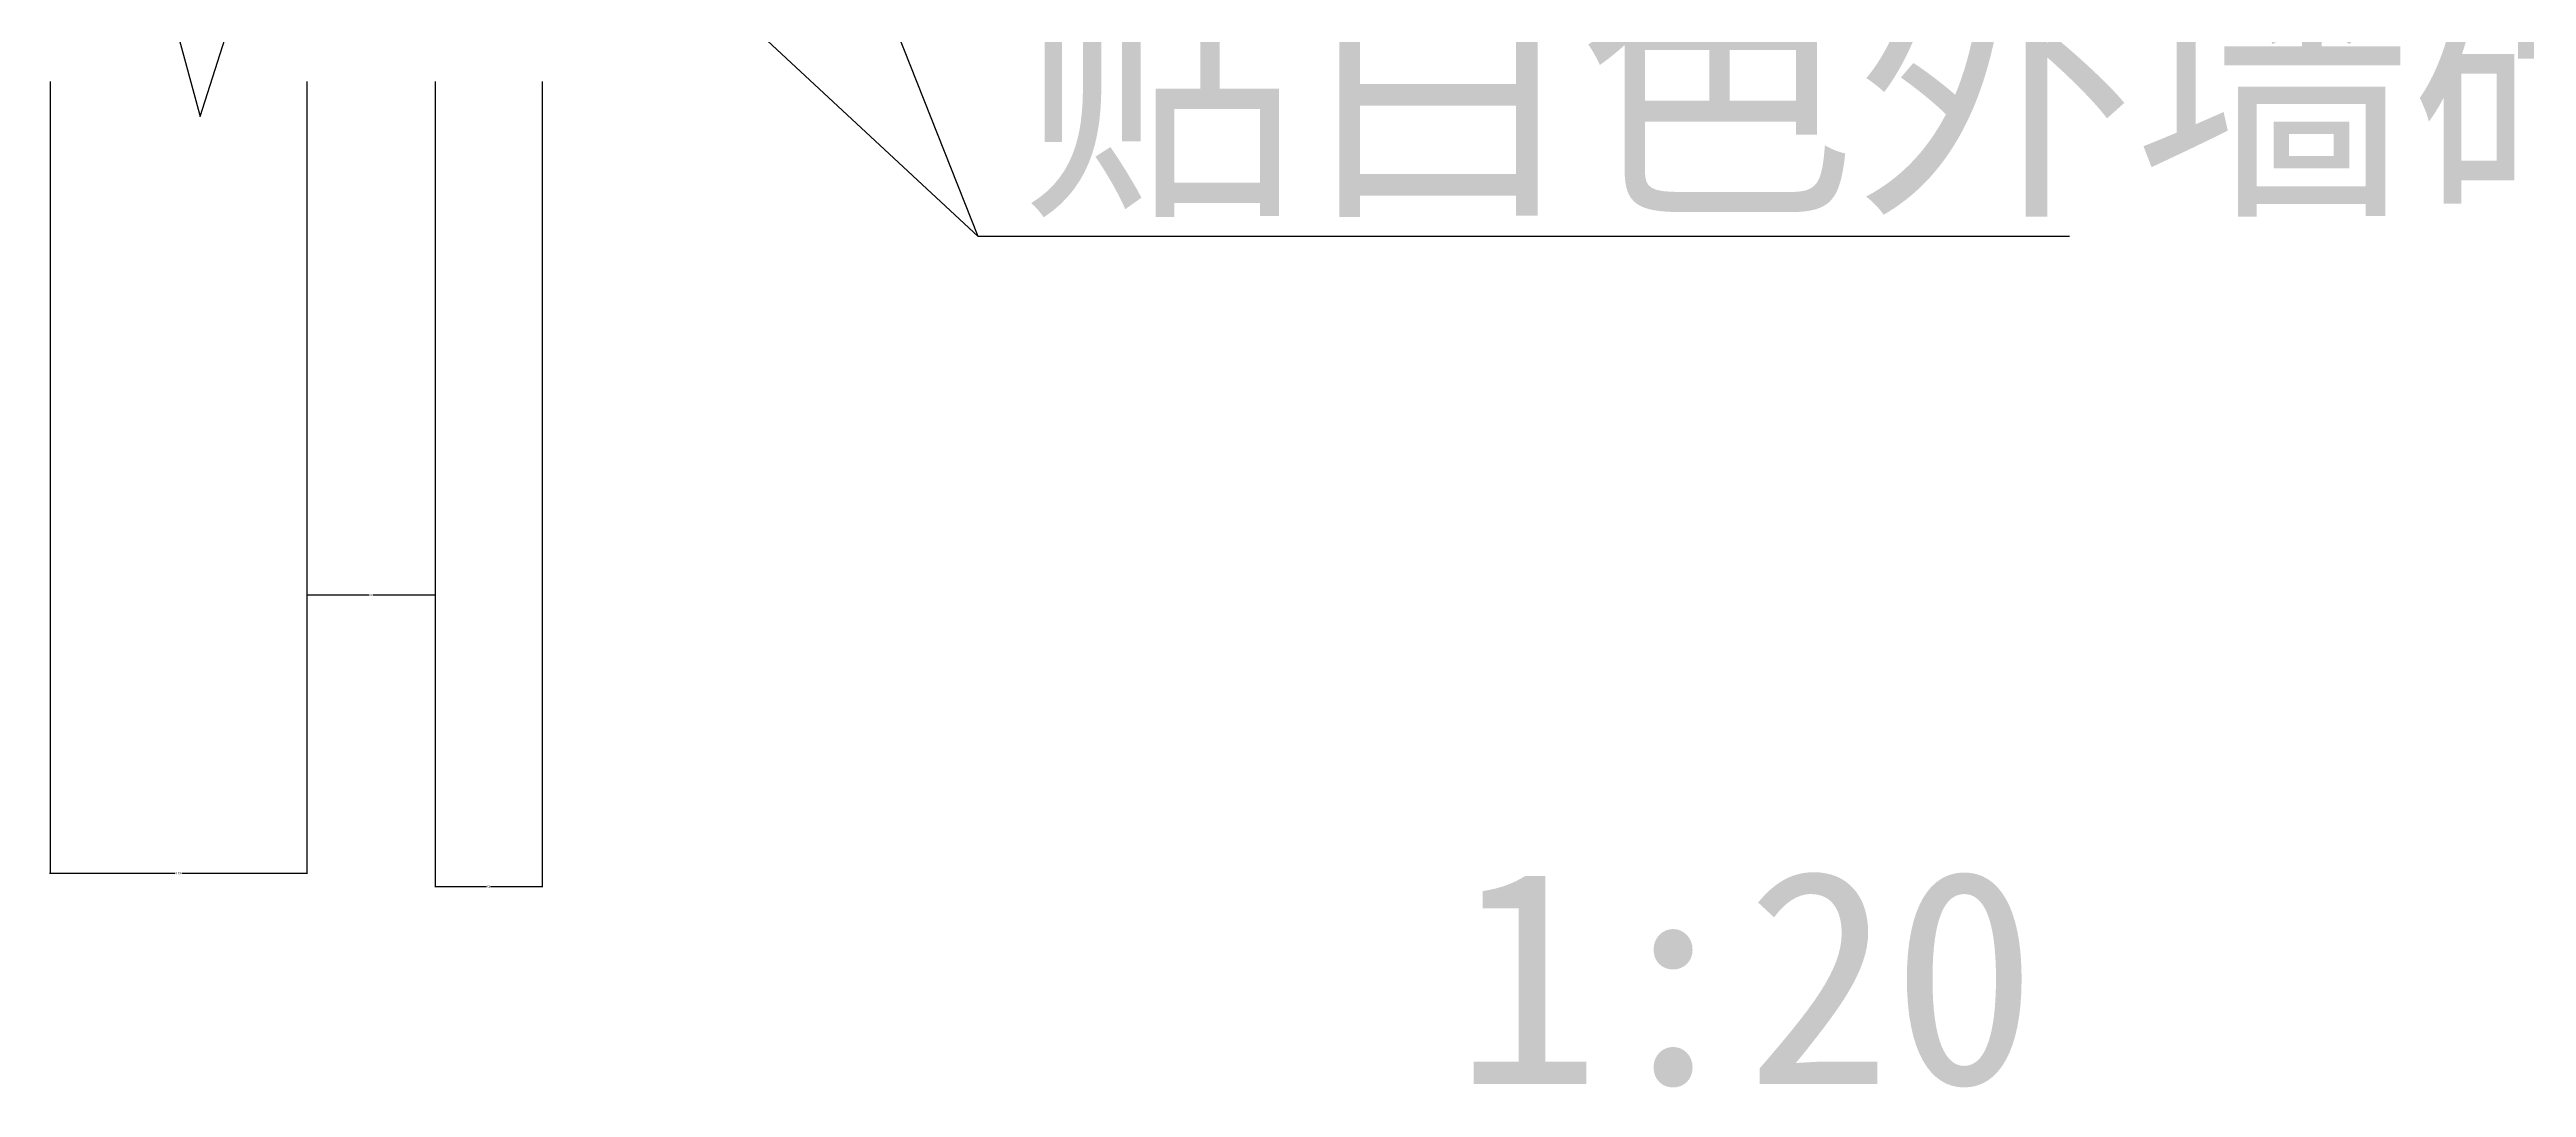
# Model space of a CAD drawing. Header units: metres. Extents: x -1989 to 898, y 1292 to 2567.
# Drawn here: x -1910 to -753, y 1302 to 1787 of the extents above; entities that cross this region are included whole.
import ezdxf

# ---------------------------------------------------------------- set-up
doc = ezdxf.new("R2010")
doc.units = ezdxf.units.M
for name, color, linetype in [('PUB_DIM', 3, 'Continuous'), ('PUB_TEXT', 7, 'Continuous'), ('S_OTHER', 7, 'Continuous'), ('S_SURFACE', 6, 'Continuous')]:
    doc.layers.add(name, color=color, linetype=linetype)
doc.dimstyles.get("Standard").update_dxf_attribs({"dimtxt": 2.5, "dimasz": 2.5, "dimexe": 1.25, "dimexo": 0.625, "dimtad": 1, "dimcen": 2.5, "dimazin": 3, "dimtfac": 1, "dimtmove": 0, "dimatfit": 3})

# ---------------------------------------------------------------- blocks, each defined once
blk = doc.blocks.new('*D1')
for p, q in [((-1730, 1772.49), (-1730, 1396.26)), ((-1680, 1772.49), (-1680, 1396.26)), ((-1706, 1396.26), (-1730.25, 1396.26)), ((-1679.75, 1396.26), (-1704, 1396.26))]:
    blk.add_line(p, q)
at = {"layer": 'Defpoints'}
for p in [(-1730, 1772.49), (-1680, 1772.49), (-1680, 1396.26)]:
    blk.add_point(p, dxfattribs=at)
at = {"layer": 'PUB_DIM', "insert": (-1705, 1396.26), "char_height": 1, "attachment_point": 5}
blk.add_mtext('50', dxfattribs=at)
blk = doc.blocks.new('*D2')
for p, q in [((-1910, 1772.49), (-1910, 1402.49)), ((-1790, 1772.49), (-1790, 1402.49)), ((-1851.5, 1402.49), (-1910.25, 1402.49)), ((-1789.75, 1402.49), (-1848.5, 1402.49))]:
    blk.add_line(p, q)
at = {"layer": 'Defpoints'}
for p in [(-1910, 1772.49), (-1790, 1772.49), (-1790, 1402.49)]:
    blk.add_point(p, dxfattribs=at)
at = {"layer": 'PUB_DIM', "insert": (-1850, 1402.49), "char_height": 1, "attachment_point": 5}
blk.add_mtext('120', dxfattribs=at)
blk = doc.blocks.new('*D4')
for p, q in [((-1790, 1772.49), (-1790, 1532.49)), ((-1730, 1772.49), (-1730, 1532.49)), ((-1761, 1532.49), (-1790.25, 1532.49)), ((-1729.75, 1532.49), (-1759, 1532.49))]:
    blk.add_line(p, q)
at = {"layer": 'Defpoints'}
for p in [(-1790, 1772.49), (-1730, 1772.49), (-1730, 1532.49)]:
    blk.add_point(p, dxfattribs=at)
at = {"layer": 'PUB_DIM', "insert": (-1760, 1532.49), "char_height": 1, "attachment_point": 5}
blk.add_mtext('60', dxfattribs=at)

msp = doc.modelspace()

# ---------------------------------------------------------------- hatches: boundary and pattern name
at = {"layer": 'S_SURFACE'}
h = msp.add_hatch(dxfattribs=at)
h.set_pattern_fill('ANSI31', scale=500)
h.paths.add_polyline_path([(-1790, 2100), (-1740, 2100), (-1740, 2150), (-1910, 2150), (-1910, 1800), (-1877.84, 1800), (-1863.84, 1844), (-1839.84, 1756), (-1825.84, 1800), (-1790, 1800)])

# ---------------------------------------------------------------- linework, layer by layer
at = {"layer": 'S_OTHER'}
for p, q in [((-1863.84, 1844), (-1839.84, 1756)), ((-1839.84, 1756), (-1825.84, 1800))]:
    msp.add_line(p, q, dxfattribs=at)
at = {"layer": 'S_SURFACE'}
for p, q in [((-1476.37, 1700), (-1670, 2190)), ((-1476.37, 1700), (-1770, 1973.08)), ((-966.37, 1700), (-1476.37, 1700))]:
    msp.add_line(p, q, dxfattribs=at)

# ---------------------------------------------------------------- texts
at = {"layer": 'PUB_TEXT'}
for s, p in [('贴白色外墙砖', (-1456.37, 1720)), ('1:20', (-1253.67, 1304.11))]:
    msp.add_text(s, height=100, dxfattribs=at).set_placement(p)

# ---------------------------------------------------------------- dimensions: what is measured, and where the dimension line sits
at = {"layer": 'PUB_DIM'}
for base, p1, p2, picture, middle in [((-1790, 1402.49), (-1790, 1772.49), (-1910, 1772.49), '*D2', (-1850, 1402.49)), ((-1730, 1532.49), (-1730, 1772.49), (-1790, 1772.49), '*D4', (-1760, 1532.49)), ((-1680, 1396.26), (-1680, 1772.49), (-1730, 1772.49), '*D1', (-1705, 1396.26))]:
    dim = msp.add_linear_dim(base=base, p1=p1, p2=p2, dimstyle='Standard', dxfattribs=at)
    dim.commit()
    dim.dimension.update_dxf_attribs({"geometry": picture, "text_midpoint": middle})

doc.saveas('drawing.dxf')
